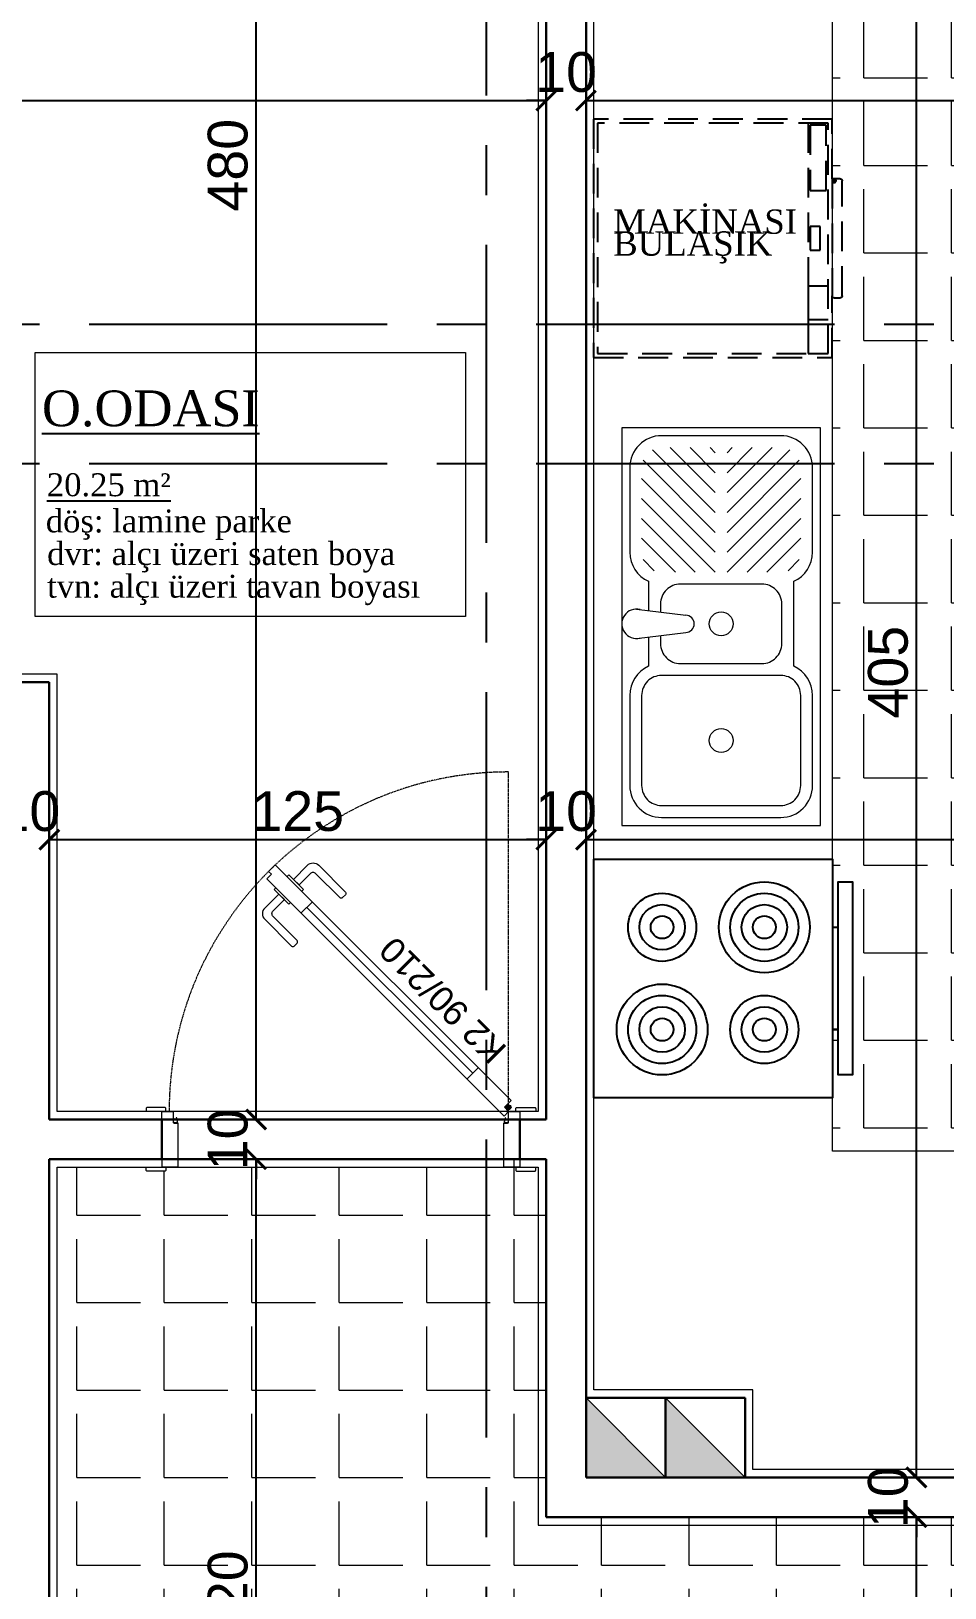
# Model space of a CAD drawing. Header units: millimetres. Extents: x 2778 to 13672, y 1832 to 5175.
# Drawn here: x 9066.6 to 9296.4, y 4127.4 to 4518.9 of the extents above; entities that cross this region are included whole.
import ezdxf

# ---------------------------------------------------------------- set-up
doc = ezdxf.new("R2010")
doc.units = ezdxf.units.MM
for name, pattern in [('CENTER2', [112.5, 75, -12.5, 12.5, -12.5]), ('DASHDOT2', [12.7, 6.35, -3.175, 0, -3.175]), ('DOTX2', [0.5, 0, -0.5]), ('HIDDENX2', [0.75, 0.5, -0.25])]:
    doc.linetypes.add(name, pattern=pattern)
for name, color, linetype in [('7-DCR-FRN', 8, 'Continuous'), ('@A_HH', 1, 'Continuous'), ('Yazi', 7, 'Continuous')]:
    doc.layers.add(name, color=color, linetype=linetype)
for name, color, linetype, lineweight in [('aks', 251, 'DASHDOT2', 35), ('duvar', 232, 'Continuous', 30), ('ince', 37, 'Continuous', 0), ('iz', 1, 'DOTX2', 20), ('kapı', 3, 'Continuous', 18), ('sıva iç', 21, 'Continuous', 0), ('tarama', 251, 'Continuous', 0), ('yazı', 11, 'Continuous', 20), ('z - tarama', 251, 'Continuous', 18), ('ölçü dış', 192, 'Continuous', 20), ('ÖLÇÜ İÇ', 7, 'Continuous', 9)]:
    doc.layers.add(name, color=color, linetype=linetype, lineweight=lineweight)
doc.styles.get("Standard").update_dxf_attribs({"font": 'arial.ttf'})
doc.styles.add('Times roman', font='times.ttf')
doc.dimstyles.new('zulay iç ölçü', dxfattribs={"dimtxt": 10, "dimasz": 5, "dimexe": 0.18, "dimexo": 0, "dimgap": 2, "dimtad": 3, "dimdec": 0, "dimzin": 0, "dimdsep": 46, "dimtxsty": 'Standard', "dimblk": 'ARCHTICK', "dimcen": 0.09, "dimse1": 1, "dimse2": 1, "dimadec": 0, "dimazin": 0, "dimtfac": 1, "dimtdec": 0, "dimtix": 1, "dimtofl": 0, "dimtmove": 0, "dimatfit": 3, "dimldrblk": 'ARCHTICK', "dimfxl": 1, "dimtolj": 1, "dimtzin": 0, "dimarcsym": 0})
pattern_1 = [(0, (-1051519.92, 409725.164), (0, 22), [16, -6]), (90, (-1051519.92, 409725.164), (-22, 1e-15), [16, -6])]

# ---------------------------------------------------------------- blocks, each defined once
blk = doc.blocks.new('sadsfsfsf')
at = {"layer": 'ince'}
for p, q in [((0.7, 0), (-0.7, 0)), ((0, 0.7), (0, -0.7))]:
    blk.add_line(p, q, dxfattribs=at)
for radius in [0.6, 0.45]:
    blk.add_circle((0, 0), radius, dxfattribs=at)
blk = doc.blocks.new('eddeded')
at = {"layer": 'duvar'}
for p, q in [((-48.21, 54.38), (-38.21, 54.38)), ((-48.21, -35.62), (-38.21, -35.62))]:
    blk.add_line(p, q, dxfattribs=at)
at = {"layer": 'ince'}
blk.add_line((-26.6, -23.78), (15.13, 17.96), dxfattribs=at)
for points in [[(-50.21, 53.38), (-50.96, 53.38, -0.414214), (-51.21, 53.63), (-51.21, 58.13, -0.414214), (-50.96, 58.38), (-50.21, 58.38)], [(-36.21, 53.38), (-35.46, 53.38, 0.414214), (-35.21, 53.63), (-35.21, 58.13, 0.414214), (-35.46, 58.38), (-36.21, 58.38)], [(-50.21, -34.62), (-50.96, -34.62, 0.414214), (-51.21, -34.87), (-51.21, -39.37, 0.414214), (-50.96, -39.62), (-50.21, -39.62)], [(-36.21, -34.62), (-35.46, -34.62, -0.414214), (-35.21, -34.87), (-35.21, -39.37, -0.414214), (-35.46, -39.62), (-36.21, -39.62)]]:
    blk.add_lwpolyline(points, format="xyb", dxfattribs=at)
for points in [[(-39.11, 51.33), (-39.11, 50.38), (-37.81, 50.68), (-37.81, 50.81, -0.112206), (-37.91, 50.76), (-38.72, 50.57, -0.482314), (-39.02, 50.82), (-39.02, 51.24, -0.414214), (-38.77, 51.49), (-37.97, 51.49, -0.170049), (-37.81, 51.43), (-37.81, 51.58), (-38.86, 51.58, 0.414214)], [(17.08, 23.59), (18.49, 25), (14.96, 28.54, 0.414214), (12.13, 28.54), (5.41, 21.82, 0.414214), (5.41, 21.11), (6.12, 20.4, 0.414214), (6.83, 20.4), (12.84, 26.41, -0.414214), (14.25, 26.41)], [(20.76, 19.91), (22.17, 21.32), (25.71, 17.79, -0.414214), (25.71, 14.96), (18.99, 8.24, -0.414214), (18.28, 8.24), (17.58, 8.95, -0.414214), (17.58, 9.66), (23.59, 15.67, 0.414214), (23.59, 17.08)], [(-39.11, -31.62), (-39.11, -32.57, 0.414214), (-38.86, -32.82), (-37.81, -32.82), (-37.81, -32.67, -0.170049), (-37.97, -32.73), (-38.77, -32.73, -0.414214), (-39.02, -32.48), (-39.02, -32.06, -0.482314), (-38.72, -31.81), (-37.91, -32, -0.112206), (-37.81, -32.05), (-37.81, -31.92)]]:
    blk.add_lwpolyline(points, format="xyb", close=True, dxfattribs=at)
for points in [[(20.04, 25.7), (19.62, 26.12), (15.96, 22.47), (16.38, 22.04)], [(22.87, 22.87), (23.29, 22.44), (19.64, 18.79), (19.21, 19.21)]]:
    blk.add_lwpolyline(points, dxfattribs=at)
at = {"layer": 'iz', "ltscale": 0.1}
for p, q in [((-48.21, -35.62), (-48.21, 54.38)), ((-38.21, -35.62), (-38.21, 54.38)), ((-36.21, -32.82), (49.19, -32.82))]:
    blk.add_line(p, q, dxfattribs=at)
blk.add_arc((-36.22, -32.83), 85.41, 0.0042, 89.9958, dxfattribs=at)
at = {"layer": 'kapı'}
for p, q in [((13.72, 19.37), (16.54, 16.54)), ((-28.02, -22.36), (-25.19, -25.19))]:
    blk.add_line(p, q, dxfattribs=at)
for points in [[(-36.21, 54.38), (-36.21, 51.58), (-38.86, 51.58, 0.414214), (-39.11, 51.33), (-39.11, 50.38), (-50.21, 50.38), (-50.21, 54.38)], [(-50.21, -35.62), (-50.21, -31.62), (-39.11, -31.62), (-39.11, -32.57, 0.414214), (-38.86, -32.82), (-36.21, -32.82), (-36.21, -35.62), (-36.21, -35.62)]]:
    blk.add_lwpolyline(points, format="xyb", dxfattribs=at)
blk.add_lwpolyline([(-36.21, -32.82), (-35.15, -31.76), (-33.46, -33.46), (25.87, 25.87), (24.17, 27.57), (23.47, 26.86), (22.33, 27.99), (-37.35, -31.69), (-36.21, -32.82)], dxfattribs=at)
at = {"layer": 'sıva iç'}
for p, q in [((-48.21, 54.38), (-50.21, 54.38)), ((-38.21, 54.38), (-36.21, 54.38)), ((-48.21, -35.62), (-50.21, -35.62)), ((-36.21, -35.62), (-38.21, -35.62))]:
    blk.add_line(p, q, dxfattribs=at)
at = {"layer": 'ölçü dış'}
blk.add_line((-38.21, -35.62), (-48.21, -35.62), dxfattribs=at)
at = {"layer": 'ince', "rotation": 90}
blk.add_blockref('sadsfsfsf', (-35.15, -32.82), dxfattribs=at)
at = {"layer": 'yazı'}
blk.add_text('K2 90/210', height=6.328, rotation=45, dxfattribs=at).set_placement((-20.24, -32.71))
blk = doc.blocks.new('DGFDGFDG')
at = {"layer": 'tarama'}
h = blk.add_hatch(color=256, dxfattribs=at)
h.dxf.hatch_style = 1
h.paths.add_polyline_path([(650023.04, -115859.89), (650043.04, -115879.89), (650043.04, -115859.89)])
h = blk.add_hatch(color=256, dxfattribs=at)
h.dxf.hatch_style = 1
h.paths.add_polyline_path([(650043.04, -115859.89), (650063.04, -115879.89), (650063.04, -115859.89)])
at = {"layer": '@A_HH', "linetype": 'Continuous', "lineweight": 0}
for p, q in [((650043.04, -115879.89), (650043.04, -115859.89)), ((650043.04, -115879.89), (650043.04, -115859.89)), ((650063.04, -115879.89), (650063.04, -115859.89)), ((650063.04, -115879.89), (650063.04, -115859.89))]:
    blk.add_line(p, q, dxfattribs=at)
at = {"layer": 'duvar'}
for p, q in [((650043.04, -115859.89), (650023.04, -115859.89)), ((650043.04, -115859.89), (650023.04, -115859.89)), ((650043.04, -115859.89), (650023.04, -115859.89)), ((650023.04, -115859.89), (650043.04, -115859.89)), ((650043.04, -115859.89), (650023.04, -115859.89)), ((650043.04, -115859.89), (650023.04, -115859.89)), ((650023.04, -115859.89), (650043.04, -115859.89)), ((650063.04, -115859.89), (650043.04, -115859.89)), ((650063.04, -115859.89), (650043.04, -115859.89)), ((650063.04, -115859.89), (650043.04, -115859.89)), ((650043.04, -115859.89), (650063.04, -115859.89)), ((650063.04, -115859.89), (650043.04, -115859.89)), ((650063.04, -115859.89), (650043.04, -115859.89)), ((650043.04, -115859.89), (650063.04, -115859.89)), ((650043.04, -115859.89), (650043.04, -115879.89)), ((650043.04, -115859.89), (650043.04, -115879.89)), ((650043.04, -115859.89), (650043.04, -115879.89)), ((650043.04, -115879.89), (650043.04, -115859.89)), ((650043.04, -115859.89), (650043.04, -115879.89)), ((650043.04, -115879.89), (650043.04, -115859.89)), ((650043.04, -115879.89), (650043.04, -115859.89)), ((650063.04, -115859.89), (650063.04, -115879.89)), ((650063.04, -115859.89), (650063.04, -115879.89)), ((650063.04, -115859.89), (650063.04, -115879.89)), ((650063.04, -115879.89), (650063.04, -115859.89)), ((650063.04, -115859.89), (650063.04, -115879.89)), ((650063.04, -115879.89), (650063.04, -115859.89)), ((650063.04, -115879.89), (650063.04, -115859.89)), ((650043.04, -115864.89), (650043.04, -115869.89)), ((650063.04, -115864.89), (650063.04, -115869.89)), ((650023.04, -115879.89), (650043.04, -115879.89)), ((650043.04, -115879.89), (650023.04, -115879.89)), ((650023.04, -115879.89), (650043.04, -115879.89)), ((650023.04, -115879.89), (650043.04, -115879.89)), ((650023.04, -115879.89), (650043.04, -115879.89)), ((650023.04, -115879.89), (650043.04, -115879.89)), ((650023.04, -115879.89), (650043.04, -115879.89)), ((650043.04, -115879.89), (650023.04, -115879.89)), ((650043.04, -115879.89), (650023.04, -115879.89)), ((650043.04, -115879.89), (650023.04, -115879.89)), ((650023.04, -115879.89), (650043.04, -115879.89)), ((650043.04, -115879.89), (650023.04, -115879.89)), ((650043.04, -115879.89), (650023.04, -115879.89)), ((650023.04, -115879.89), (650043.04, -115879.89)), ((650043.04, -115879.89), (650063.04, -115879.89)), ((650063.04, -115879.89), (650043.04, -115879.89)), ((650043.04, -115879.89), (650063.04, -115879.89)), ((650043.04, -115879.89), (650063.04, -115879.89)), ((650043.04, -115879.89), (650063.04, -115879.89)), ((650043.04, -115879.89), (650063.04, -115879.89)), ((650043.04, -115879.89), (650063.04, -115879.89)), ((650063.04, -115879.89), (650043.04, -115879.89)), ((650063.04, -115879.89), (650043.04, -115879.89)), ((650063.04, -115879.89), (650043.04, -115879.89)), ((650043.04, -115879.89), (650063.04, -115879.89)), ((650063.04, -115879.89), (650043.04, -115879.89)), ((650063.04, -115879.89), (650043.04, -115879.89)), ((650043.04, -115879.89), (650063.04, -115879.89))]:
    blk.add_line(p, q, dxfattribs=at)
at = {"layer": 'duvar', "color": 7}
for p, q in [((650043.04, -115859.89), (650023.04, -115859.89)), ((650023.04, -115859.89), (650023.04, -115879.89)), ((650063.04, -115859.89), (650043.04, -115859.89)), ((650043.04, -115859.89), (650043.04, -115879.89)), ((650043.04, -115859.89), (650043.04, -115879.89)), ((650063.04, -115859.89), (650063.04, -115879.89)), ((650043.04, -115879.89), (650023.04, -115879.89)), ((650043.04, -115879.89), (650023.04, -115879.89)), ((650041.04, -115879.89), (650043.04, -115879.89)), ((650063.04, -115879.89), (650043.04, -115879.89)), ((650063.04, -115879.89), (650043.04, -115879.89)), ((650061.04, -115879.89), (650063.04, -115879.89))]:
    blk.add_line(p, q, dxfattribs=at)
at = {"layer": 'duvar'}
for points in [[(650023.04, -115859.89), (650043.04, -115859.89)], [(650043.04, -115859.89), (650063.04, -115859.89)], [(650043.04, -115879.89), (650043.04, -115859.89)], [(650063.04, -115879.89), (650063.04, -115859.89)], [(650023.04, -115879.89), (650043.04, -115879.89)], [(650043.04, -115879.89), (650063.04, -115879.89)]]:
    blk.add_lwpolyline(points, dxfattribs=at)
at = {"layer": 'ince'}
for p, q in [((650043.04, -115879.89), (650023.04, -115859.89)), ((650063.04, -115879.89), (650043.04, -115859.89))]:
    blk.add_line(p, q, dxfattribs=at)
at = {"layer": 'sıva iç'}
for p, q in [((650041.04, -115879.85), (650041.04, -115879.89)), ((650061.04, -115879.85), (650061.04, -115879.89))]:
    blk.add_line(p, q, dxfattribs=at)
blk = doc.blocks.new('*U38')
at = {"layer": '7-DCR-FRN', "linetype": 'HIDDENX2', "ltscale": 15}
for points in [[(15.5, 0, -0.414214), (15, 0.5), (15, 2, -0.414214), (15.5, 2.5), (44.5, 2.5, -0.414214), (45, 2), (45, 0), (60, 0), (60, -60), (0, -60), (0, 0)], [(45, 0), (15.5, 0, -0.414214), (15, 0.5), (15, 2, -0.414214), (15.5, 2.5), (44.5, 2.5, -0.414214), (45, 2)]]:
    blk.add_lwpolyline(points, format="xyb", close=True, dxfattribs=at)
for points in [[(1, -1), (59, -1), (59, -59), (1, -59)], [(1, -1), (59, -1), (59, -6), (1, -6)], [(1, -1), (18, -1), (18, -6), (1, -6)], [(27, -3), (33, -3), (33, -5.5), (27, -5.5)], [(42, -1.5), (58.5, -1.5), (58.5, -5.5), (42, -5.5)]]:
    blk.add_lwpolyline(points, close=True, dxfattribs=at)
blk.add_lwpolyline([(9.5, -1), (9.5, -6)], dxfattribs=at)
for radius in [0.5, 0.25]:
    blk.add_circle((44.5, 0.5), radius, dxfattribs=at)
blk = doc.blocks.new('*U36')
at = {"layer": '7-DCR-FRN', "linetype": 'Continuous', "lineweight": 5}
for p, q in [((47.01, 46.31), (48.55, 33.93)), ((54.39, 46.31), (52.85, 33.93))]:
    blk.add_line(p, q, dxfattribs=at)
at = {"layer": '7-DCR-FRN', "linetype": 'Continuous', "lineweight": 18}
for p, q in [((63.7, 26.5), (82.2, 45)), ((63.7, 36.5), (72.2, 45)), ((63.7, 31.5), (77.2, 45)), ((64.06, 41.86), (66.84, 44.64)), ((68.7, 26.5), (87.2, 45)), ((73.7, 26.5), (91.85, 44.65)), ((78.7, 26.5), (94.46, 42.26)), ((83.7, 26.5), (95, 37.8)), ((88.7, 26.5), (95, 32.8)), ((93.7, 26.5), (95, 27.8)), ((63.7, 23.5), (82.2, 5)), ((68.7, 23.5), (87.2, 5)), ((73.7, 23.5), (91.85, 5.35)), ((78.7, 23.5), (94.46, 7.74)), ((83.7, 23.5), (95, 12.2)), ((88.7, 23.5), (95, 17.2)), ((93.7, 23.5), (95, 22.2)), ((63.7, 18.5), (77.2, 5)), ((63.7, 13.5), (72.2, 5)), ((64.06, 8.14), (66.84, 5.36))]:
    blk.add_line(p, q, dxfattribs=at)
at = {"layer": '7-DCR-FRN', "linetype": 'Continuous', "lineweight": 18, "flags": 128}
blk.add_lwpolyline([(100, 50), (0, 50), (0, 0), (100, 0)], close=True, dxfattribs=at)
blk.add_lwpolyline([(100, 50), (0, 50), (0, 0), (100, 0)], close=True, dxfattribs=at)
for points in [[(47.39, 43.25), (40.01, 43.25, 0.296358), (32.7, 48), (10, 48, 0.414214), (2, 40), (2, 10, 0.414214), (10, 2), (32.7, 2, 0.296358), (40.01, 6.75), (61.39, 6.75)], [(61.39, 6.75, 0.296358), (68.7, 2), (90, 2, 0.414214), (98, 10), (98, 40, 0.414214), (90, 48), (68.7, 48, 0.296358), (61.39, 43.25), (54.01, 43.25)], [(47.76, 40.25), (45.7, 40.25, 0.414214), (40.7, 35.25), (40.7, 14.75, 0.414214), (45.7, 9.75), (55.7, 9.75)], [(55.7, 9.75, 0.414214), (60.7, 14.75), (60.7, 35.25, 0.414214), (55.7, 40.25), (53.64, 40.25)]]:
    blk.add_lwpolyline(points, format="xyb", dxfattribs=at)
blk.add_lwpolyline([(10, 45, 0.414214), (5, 40), (5, 10, 0.414214), (10, 5), (32.7, 5, 0.414214), (37.7, 10), (37.7, 40, 0.414214), (32.7, 45)], format="xyb", close=True, dxfattribs=at)
at = {"layer": '7-DCR-FRN', "linetype": 'Continuous', "lineweight": 18}
for centre in [(21.35, 25), (50.7, 25)]:
    blk.add_circle(centre, 3, dxfattribs=at)
at = {"layer": '7-DCR-FRN', "linetype": 'Continuous', "lineweight": 5}
for centre, radius, start, end in [((50.7, 46.31), 3.69, 345.7493, 194.2507), ((50.7, 33.93), 2.15, 180, 0)]:
    blk.add_arc(centre, radius, start, end, dxfattribs=at)
blk = doc.blocks.new('*U30')
at = {"layer": '7-DCR-FRN'}
for p, q in [((-12.86, 28.18), (-12.86, 29.57)), ((12.86, 28.18), (12.86, 29.57))]:
    blk.add_line(p, q, dxfattribs=at)
for points in [[(12.86, 28.18), (30, 28.18), (30, -31.82), (-30, -31.82), (-30, 28.18), (-12.86, 28.18), (-12.86, 29.57), (-24.29, 29.57), (-24.29, 33.18), (24.29, 33.18), (24.29, 29.57), (12.86, 29.57)], [(24.29, 29.57), (-24.29, 29.57), (-24.29, 33.18), (24.29, 33.18)], [(-30, -31.82), (-30, 28.18), (30, 28.18), (30, -31.82)]]:
    blk.add_lwpolyline(points, close=True, dxfattribs=at)
for centre, radius in [((-12.86, 11.04), 11.43), ((-12.86, 11.04), 8.57), ((12.86, 11.04), 8.57), ((-12.86, 11.04), 5.71), ((12.86, 11.04), 5.71), ((-12.86, 11.04), 2.86), ((12.86, 11.04), 2.86), ((12.86, -14.67), 11.43), ((-12.86, -14.67), 8.57), ((12.86, -14.67), 8.57), ((-12.86, -14.67), 5.71), ((12.86, -14.67), 5.71), ((-12.86, -14.67), 2.86), ((12.86, -14.67), 2.86)]:
    blk.add_circle(centre, radius, dxfattribs=at)
blk = doc.blocks.new('_ArchTick')
at = {"color": 0, "linetype": 'ByBlock', "const_width": 0.15}
blk.add_lwpolyline([(-0.5, -0.5), (0.5, 0.5)], dxfattribs=at)
blk = doc.blocks.new('*D2940')
at = {"layer": 'Defpoints', "color": 0, "transparency": 16777216}
for p in [(9289.28, 4145.23), (9289.28, 4145.23), (9289.28, 4015.23)]:
    blk.add_point(p, dxfattribs=at)
at = {"layer": 'ÖLÇÜ İÇ', "color": 0, "lineweight": -2, "transparency": 16777216}
blk.add_line((9289.28, 4015.23), (9289.28, 4145.23), dxfattribs=at)
at = {"layer": 'ÖLÇÜ İÇ', "color": 0, "lineweight": -2, "transparency": 16777216, "xscale": 5, "yscale": 5, "zscale": 5}
for p, rotation in [((9289.28, 4145.23), 90), ((9289.28, 4015.23), 270)]:
    blk.add_blockref('_ArchTick', p, dxfattribs=dict(at, rotation=rotation))
at = {"layer": 'ÖLÇÜ İÇ', "color": 0, "transparency": 16777216, "insert": (9282.17, 4080.23), "char_height": 10, "attachment_point": 5, "rotation": 90}
blk.add_mtext('\\A1;130', dxfattribs=at)
blk = doc.blocks.new('*D2941')
at = {"layer": 'Defpoints', "color": 0, "transparency": 16777216}
for p in [(9289.28, 4155.23), (9289.28, 4155.23), (9289.28, 4145.23)]:
    blk.add_point(p, dxfattribs=at)
at = {"layer": 'ÖLÇÜ İÇ', "color": 0, "lineweight": -2, "transparency": 16777216}
for p, q in [((9289.28, 4155.23), (9289.28, 4160.23)), ((9289.28, 4145.23), (9289.28, 4140.23))]:
    blk.add_line(p, q, dxfattribs=at)
at = {"layer": 'ÖLÇÜ İÇ', "color": 0, "lineweight": -2, "transparency": 16777216, "xscale": 5, "yscale": 5, "zscale": 5}
for p, rotation in [((9289.28, 4155.23), 270), ((9289.28, 4145.23), 90)]:
    blk.add_blockref('_ArchTick', p, dxfattribs=dict(at, rotation=rotation))
at = {"layer": 'ÖLÇÜ İÇ', "color": 0, "transparency": 16777216, "insert": (9282.17, 4150.23), "char_height": 10, "attachment_point": 5, "rotation": 90}
blk.add_mtext('\\A1;10', dxfattribs=at)
blk = doc.blocks.new('*D2942')
at = {"layer": 'Defpoints', "color": 0, "transparency": 16777216}
for p in [(9289.28, 4560.23), (9289.28, 4560.23), (9289.28, 4155.23)]:
    blk.add_point(p, dxfattribs=at)
at = {"layer": 'ÖLÇÜ İÇ', "color": 0, "lineweight": -2, "transparency": 16777216}
blk.add_line((9289.28, 4155.23), (9289.28, 4560.23), dxfattribs=at)
at = {"layer": 'ÖLÇÜ İÇ', "color": 0, "lineweight": -2, "transparency": 16777216, "xscale": 5, "yscale": 5, "zscale": 5}
for p, rotation in [((9289.28, 4560.23), 90), ((9289.28, 4155.23), 270)]:
    blk.add_blockref('_ArchTick', p, dxfattribs=dict(at, rotation=rotation))
at = {"layer": 'ÖLÇÜ İÇ', "color": 0, "transparency": 16777216, "insert": (9282.17, 4357.73), "char_height": 10, "attachment_point": 5, "rotation": 90}
blk.add_mtext('\\A1;405', dxfattribs=at)
blk = doc.blocks.new('*D2949')
at = {"layer": 'Defpoints', "color": 0, "transparency": 16777216}
for p in [(9123.2, 4235.23), (9123.2, 4235.23), (9123.2, 4015.23)]:
    blk.add_point(p, dxfattribs=at)
at = {"layer": 'ÖLÇÜ İÇ', "color": 0, "lineweight": -2, "transparency": 16777216}
blk.add_line((9123.2, 4015.23), (9123.2, 4235.23), dxfattribs=at)
at = {"layer": 'ÖLÇÜ İÇ', "color": 0, "lineweight": -2, "transparency": 16777216, "xscale": 5, "yscale": 5, "zscale": 5}
for p, rotation in [((9123.2, 4235.23), 90), ((9123.2, 4015.23), 270)]:
    blk.add_blockref('_ArchTick', p, dxfattribs=dict(at, rotation=rotation))
at = {"layer": 'ÖLÇÜ İÇ', "color": 0, "transparency": 16777216, "insert": (9116.09, 4125.23), "char_height": 10, "attachment_point": 5, "rotation": 90}
blk.add_mtext('\\A1;220', dxfattribs=at)
blk = doc.blocks.new('*D2950')
at = {"layer": 'Defpoints', "color": 0, "transparency": 16777216}
for p in [(9123.2, 4245.23), (9123.2, 4245.23), (9123.2, 4235.23)]:
    blk.add_point(p, dxfattribs=at)
at = {"layer": 'ÖLÇÜ İÇ', "color": 0, "lineweight": -2, "transparency": 16777216}
for p, q in [((9123.2, 4245.23), (9123.2, 4250.23)), ((9123.2, 4235.23), (9123.2, 4230.23))]:
    blk.add_line(p, q, dxfattribs=at)
at = {"layer": 'ÖLÇÜ İÇ', "color": 0, "lineweight": -2, "transparency": 16777216, "xscale": 5, "yscale": 5, "zscale": 5}
for p, rotation in [((9123.2, 4245.23), 270), ((9123.2, 4235.23), 90)]:
    blk.add_blockref('_ArchTick', p, dxfattribs=dict(at, rotation=rotation))
at = {"layer": 'ÖLÇÜ İÇ', "color": 0, "transparency": 16777216, "insert": (9116.09, 4240.23), "char_height": 10, "attachment_point": 5, "rotation": 90}
blk.add_mtext('\\A1;10', dxfattribs=at)
blk = doc.blocks.new('*D2951')
at = {"layer": 'Defpoints', "color": 0, "transparency": 16777216}
for p in [(9123.2, 4725.23), (9123.2, 4725.23), (9123.2, 4245.23)]:
    blk.add_point(p, dxfattribs=at)
at = {"layer": 'ÖLÇÜ İÇ', "color": 0, "lineweight": -2, "transparency": 16777216}
blk.add_line((9123.2, 4245.23), (9123.2, 4725.23), dxfattribs=at)
at = {"layer": 'ÖLÇÜ İÇ', "color": 0, "lineweight": -2, "transparency": 16777216, "xscale": 5, "yscale": 5, "zscale": 5}
for p, rotation in [((9123.2, 4725.23), 90), ((9123.2, 4245.23), 270)]:
    blk.add_blockref('_ArchTick', p, dxfattribs=dict(at, rotation=rotation))
at = {"layer": 'ÖLÇÜ İÇ', "color": 0, "transparency": 16777216, "insert": (9116.09, 4485.23), "char_height": 10, "attachment_point": 5, "rotation": 90}
blk.add_mtext('\\A1;480', dxfattribs=at)
blk = doc.blocks.new('*D2996')
at = {"layer": 'Defpoints', "color": 0, "transparency": 16777216}
for p in [(9061.17, 4315.62), (9071.17, 4315.62), (9071.17, 4315.62)]:
    blk.add_point(p, dxfattribs=at)
at = {"layer": 'ÖLÇÜ İÇ', "color": 0, "lineweight": -2, "transparency": 16777216}
for p, q in [((9061.17, 4315.62), (9056.17, 4315.62)), ((9071.17, 4315.62), (9076.17, 4315.62))]:
    blk.add_line(p, q, dxfattribs=at)
at = {"layer": 'ÖLÇÜ İÇ', "color": 0, "lineweight": -2, "transparency": 16777216, "xscale": 5, "yscale": 5, "zscale": 5}
blk.add_blockref('_ArchTick', (9061.17, 4315.62), dxfattribs=at)
at = {"layer": 'ÖLÇÜ İÇ', "color": 0, "lineweight": -2, "transparency": 16777216, "xscale": 5, "yscale": 5, "zscale": 5, "rotation": 180}
blk.add_blockref('_ArchTick', (9071.17, 4315.62), dxfattribs=at)
at = {"layer": 'ÖLÇÜ İÇ', "color": 0, "transparency": 16777216, "insert": (9066.17, 4322.73), "char_height": 10, "attachment_point": 5}
blk.add_mtext('\\A1;10', dxfattribs=at)
blk = doc.blocks.new('*D2997')
at = {"layer": 'Defpoints', "color": 0, "transparency": 16777216}
for p in [(9071.17, 4315.62), (9196.17, 4315.62), (9196.17, 4315.62)]:
    blk.add_point(p, dxfattribs=at)
at = {"layer": 'ÖLÇÜ İÇ', "color": 0, "lineweight": -2, "transparency": 16777216}
blk.add_line((9071.17, 4315.62), (9196.17, 4315.62), dxfattribs=at)
at = {"layer": 'ÖLÇÜ İÇ', "color": 0, "lineweight": -2, "transparency": 16777216, "xscale": 5, "yscale": 5, "zscale": 5, "rotation": 180}
blk.add_blockref('_ArchTick', (9071.17, 4315.62), dxfattribs=at)
at = {"layer": 'ÖLÇÜ İÇ', "color": 0, "lineweight": -2, "transparency": 16777216, "xscale": 5, "yscale": 5, "zscale": 5}
blk.add_blockref('_ArchTick', (9196.17, 4315.62), dxfattribs=at)
at = {"layer": 'ÖLÇÜ İÇ', "color": 0, "transparency": 16777216, "insert": (9133.67, 4322.73), "char_height": 10, "attachment_point": 5}
blk.add_mtext('\\A1;125', dxfattribs=at)
blk = doc.blocks.new('*D2998')
at = {"layer": 'Defpoints', "color": 0, "transparency": 16777216}
for p in [(9196.17, 4315.62), (9206.17, 4315.62), (9206.17, 4315.62)]:
    blk.add_point(p, dxfattribs=at)
at = {"layer": 'ÖLÇÜ İÇ', "color": 0, "lineweight": -2, "transparency": 16777216}
for p, q in [((9196.17, 4315.62), (9191.17, 4315.62)), ((9206.17, 4315.62), (9211.17, 4315.62))]:
    blk.add_line(p, q, dxfattribs=at)
at = {"layer": 'ÖLÇÜ İÇ', "color": 0, "lineweight": -2, "transparency": 16777216, "xscale": 5, "yscale": 5, "zscale": 5}
blk.add_blockref('_ArchTick', (9196.17, 4315.62), dxfattribs=at)
at = {"layer": 'ÖLÇÜ İÇ', "color": 0, "lineweight": -2, "transparency": 16777216, "xscale": 5, "yscale": 5, "zscale": 5, "rotation": 180}
blk.add_blockref('_ArchTick', (9206.17, 4315.62), dxfattribs=at)
at = {"layer": 'ÖLÇÜ İÇ', "color": 0, "transparency": 16777216, "insert": (9201.17, 4322.73), "char_height": 10, "attachment_point": 5}
blk.add_mtext('\\A1;10', dxfattribs=at)
blk = doc.blocks.new('*D2999')
at = {"layer": 'Defpoints', "color": 0, "transparency": 16777216}
for p in [(9206.17, 4315.62), (9646.17, 4315.62), (9646.17, 4315.62)]:
    blk.add_point(p, dxfattribs=at)
at = {"layer": 'ÖLÇÜ İÇ', "color": 0, "lineweight": -2, "transparency": 16777216}
blk.add_line((9206.17, 4315.62), (9646.17, 4315.62), dxfattribs=at)
at = {"layer": 'ÖLÇÜ İÇ', "color": 0, "lineweight": -2, "transparency": 16777216, "xscale": 5, "yscale": 5, "zscale": 5, "rotation": 180}
blk.add_blockref('_ArchTick', (9206.17, 4315.62), dxfattribs=at)
at = {"layer": 'ÖLÇÜ İÇ', "color": 0, "lineweight": -2, "transparency": 16777216, "xscale": 5, "yscale": 5, "zscale": 5}
blk.add_blockref('_ArchTick', (9646.17, 4315.62), dxfattribs=at)
at = {"layer": 'ÖLÇÜ İÇ', "color": 0, "transparency": 16777216, "insert": (9426.17, 4322.73), "char_height": 10, "attachment_point": 5}
blk.add_mtext('\\A1;440', dxfattribs=at)
blk = doc.blocks.new('*D3004')
at = {"layer": 'Defpoints', "color": 0, "transparency": 16777216}
for p in [(8681.17, 4499.97), (9196.17, 4501.49), (9196.17, 4501.49)]:
    blk.add_point(p, dxfattribs=at)
at = {"layer": 'ÖLÇÜ İÇ', "color": 0, "lineweight": -2, "transparency": 16777216}
blk.add_line((8681.17, 4501.49), (9196.17, 4501.49), dxfattribs=at)
at = {"layer": 'ÖLÇÜ İÇ', "color": 0, "lineweight": -2, "transparency": 16777216, "xscale": 5, "yscale": 5, "zscale": 5, "rotation": 180}
blk.add_blockref('_ArchTick', (8681.17, 4501.49), dxfattribs=at)
at = {"layer": 'ÖLÇÜ İÇ', "color": 0, "lineweight": -2, "transparency": 16777216, "xscale": 5, "yscale": 5, "zscale": 5}
blk.add_blockref('_ArchTick', (9196.17, 4501.49), dxfattribs=at)
at = {"layer": 'ÖLÇÜ İÇ', "color": 0, "transparency": 16777216, "insert": (8938.67, 4508.6), "char_height": 10, "attachment_point": 5}
blk.add_mtext('\\A1;515', dxfattribs=at)
blk = doc.blocks.new('*D3005')
at = {"layer": 'Defpoints', "color": 0, "transparency": 16777216}
for p in [(9196.17, 4501.49), (9206.17, 4501.49), (9206.17, 4501.49)]:
    blk.add_point(p, dxfattribs=at)
at = {"layer": 'ÖLÇÜ İÇ', "color": 0, "lineweight": -2, "transparency": 16777216}
for p, q in [((9196.17, 4501.49), (9191.17, 4501.49)), ((9206.17, 4501.49), (9211.17, 4501.49))]:
    blk.add_line(p, q, dxfattribs=at)
at = {"layer": 'ÖLÇÜ İÇ', "color": 0, "lineweight": -2, "transparency": 16777216, "xscale": 5, "yscale": 5, "zscale": 5}
blk.add_blockref('_ArchTick', (9196.17, 4501.49), dxfattribs=at)
at = {"layer": 'ÖLÇÜ İÇ', "color": 0, "lineweight": -2, "transparency": 16777216, "xscale": 5, "yscale": 5, "zscale": 5, "rotation": 180}
blk.add_blockref('_ArchTick', (9206.17, 4501.49), dxfattribs=at)
at = {"layer": 'ÖLÇÜ İÇ', "color": 0, "transparency": 16777216, "insert": (9201.17, 4508.6), "char_height": 10, "attachment_point": 5}
blk.add_mtext('\\A1;10', dxfattribs=at)
blk = doc.blocks.new('*D3006')
at = {"layer": 'Defpoints', "color": 0, "transparency": 16777216}
for p in [(9206.17, 4501.49), (9646.17, 4501.49), (9646.17, 4501.49)]:
    blk.add_point(p, dxfattribs=at)
at = {"layer": 'ÖLÇÜ İÇ', "color": 0, "lineweight": -2, "transparency": 16777216}
blk.add_line((9206.17, 4501.49), (9646.17, 4501.49), dxfattribs=at)
at = {"layer": 'ÖLÇÜ İÇ', "color": 0, "lineweight": -2, "transparency": 16777216, "xscale": 5, "yscale": 5, "zscale": 5, "rotation": 180}
blk.add_blockref('_ArchTick', (9206.17, 4501.49), dxfattribs=at)
at = {"layer": 'ÖLÇÜ İÇ', "color": 0, "lineweight": -2, "transparency": 16777216, "xscale": 5, "yscale": 5, "zscale": 5}
blk.add_blockref('_ArchTick', (9646.17, 4501.49), dxfattribs=at)
at = {"layer": 'ÖLÇÜ İÇ', "color": 0, "transparency": 16777216, "insert": (9426.17, 4508.6), "char_height": 10, "attachment_point": 5}
blk.add_mtext('\\A1;440', dxfattribs=at)

msp = doc.modelspace()

# ---------------------------------------------------------------- hatches: boundary and pattern name
at = {"layer": 'z - tarama'}
h = msp.add_hatch(dxfattribs=at)
h.set_pattern_fill('ANGLE', color=252, scale=80, style=0)
h.set_pattern_definition(pattern_1)
h.paths.add_polyline_path([(9506.17, 4540.23), (9268.17, 4540.23), (9268.17, 4558.23), (9506.17, 4558.23)])
h.paths.add_polyline_path([(9506.17, 4445.23), (9268.17, 4445.23), (9268.17, 4451.84), (9270.08, 4451.84, 0.414214), (9270.58, 4452.34), (9270.58, 4481.34, 0.414214), (9270.08, 4481.84), (9268.17, 4481.84), (9268.17, 4528.23), (9268.17, 4528.23), (9268.17, 4540.23), (9506.17, 4540.23)])
h.paths.add_polyline_path([(9611.17, 4445.23), (9506.17, 4445.23), (9506.17, 4540.23), (9611.17, 4540.23)])
h.paths.add_polyline_path([(9644.17, 4445.23), (9611.17, 4445.23), (9611.17, 4540.23), (9629.17, 4540.23), (9629.17, 4538.23), (9644.17, 4538.23)])
h.paths.add_polyline_path([(9611.17, 4540.23), (9506.17, 4540.23), (9506.17, 4558.23), (9611.17, 4558.23)])
h.paths.add_polyline_path([(9506.17, 4412.05), (9504.17, 4412.05), (9504.17, 4410.23), (9268.17, 4410.23), (9268.17, 4445.23), (9506.17, 4445.23)])
h.paths.add_polyline_path([(9611.17, 4239.45, 0.121467), (9575.59, 4219.29), (9575.57, 4219.32), (9573.87, 4217.62, 0.197654), (9548.06, 4157.98, 0.416778), (9547.81, 4158.23), (9543.06, 4158.23), (9543.06, 4157.23), (9506.17, 4157.23), (9506.17, 4217.23), (9506.17, 4342.05), (9519.17, 4342.05), (9520.64, 4311.99), (9557.7, 4311.99), (9559.17, 4342.06), (9584.17, 4342.06), (9585.64, 4311.99), (9611.17, 4311.99)])
h.paths.add_polyline_path([(9644.17, 4157.23), (9641.06, 4157.23), (9641.06, 4158.23), (9636.06, 4158.23), (9636.06, 4157.23), (9634.26, 4157.23), (9634.26, 4157.7, 1), (9634.26, 4158.9), (9634.26, 4159.36), (9634.89, 4159.99), (9634.26, 4160.63), (9634.26, 4242.63, 0.068537), (9611.17, 4239.45), (9611.17, 4311.99), (9622.7, 4311.99), (9624.17, 4342.06), (9644.17, 4342.06)])
h.paths.add_polyline_path([(9504.17, 4342.05), (9506.17, 4342.05), (9506.17, 4217.23), (9470.61, 4217.23), (9470.61, 4218.13), (9472.45, 4218.13), (9472.45, 4219.93), (9449.86, 4219.93), (9449.86, 4218.13), (9451.71, 4218.13), (9451.71, 4217.23), (9445.1, 4217.23), (9445.1, 4218.13), (9446.94, 4218.13), (9446.94, 4219.93), (9437.93, 4219.93), (9437.93, 4218.13), (9439.77, 4218.13), (9439.77, 4217.23), (9367.77, 4217.23, 0.414214), (9368.27, 4217.73), (9368.27, 4219.23, 0.414214), (9367.77, 4219.73), (9338.77, 4219.73, 0.414214), (9338.27, 4219.23), (9338.27, 4217.23), (9323.27, 4217.23), (9308.17, 4217.23), (9308.17, 4237.23), (9268.17, 4237.23), (9268.17, 4267.86), (9269.55, 4267.86), (9269.55, 4256.43), (9273.17, 4256.43), (9273.17, 4305), (9269.55, 4305), (9269.55, 4293.57), (9268.17, 4293.57), (9268.17, 4410.23), (9504.17, 4410.23)])
h.paths.add_polyline_path([(9467.09, 4392.34), (9358.86, 4392.34), (9358.86, 4325.91), (9467.09, 4325.91)], flags=16)
h.paths.add_polyline_path([(9357.89, 4346.99), (9418.69, 4346.99), (9418.69, 4333.18), (9357.89, 4333.18)], flags=24)
h.paths.add_polyline_path([(9360.35, 4363.66), (9393.74, 4363.66), (9393.74, 4354.85), (9360.35, 4354.85)], flags=8)
h.paths.add_polyline_path([(9359.61, 4374.94), (9437.72, 4374.94), (9437.72, 4363.34), (9359.61, 4363.34)], flags=8)
h.paths.add_polyline_path([(9359.95, 4391.37), (9455.56, 4391.37), (9455.56, 4379.75), (9359.95, 4379.75)], flags=8)
h.paths.add_polyline_path([(9359.95, 4383.17), (9449.4, 4383.17), (9449.4, 4371.55), (9359.95, 4371.55)], flags=8)
h.paths.add_polyline_path([(9429.68, 4210.97), (9497.89, 4210.97), (9497.89, 4199.4), (9429.68, 4199.4)], flags=9)
at = {"layer": 'z - tarama', "true_color": 0xffffff}
h = msp.add_hatch(dxfattribs=at)
h.set_pattern_fill('ANGLE', scale=80, style=0)
h.set_pattern_definition(pattern_1)
h.paths.add_polyline_path([(9181.17, 4105.23), (9073.17, 4105.23), (9073.17, 4113.87), (9074.17, 4113.87), (9074.17, 4118.87), (9073.17, 4118.87), (9073.17, 4233.23), (9095.51, 4233.23), (9095.51, 4232.23), (9100.51, 4232.23), (9100.51, 4233.23), (9103.51, 4233.23), (9181.17, 4233.23)])
h.paths.add_polyline_path([(9181.17, 4060.23), (9073.17, 4060.23), (9073.17, 4105.23), (9181.17, 4105.23)])
h.paths.add_polyline_path([(9181.17, 4017.23), (9178.11, 4017.23), (9178.11, 4018.23), (9173.11, 4018.23), (9173.11, 4017.23), (9170.11, 4017.23), (9085.11, 4017.23), (9085.11, 4018.23), (9080.11, 4018.23), (9080.11, 4017.23), (9073.17, 4017.23), (9073.17, 4020.87), (9074.17, 4020.87), (9074.17, 4025.87), (9073.17, 4025.87), (9073.17, 4028.87), (9073.17, 4060.23), (9181.17, 4060.23)])
h.paths.add_polyline_path([(9506.17, 4017.23), (9468.59, 4017.23), (9468.59, 4018.23), (9463.59, 4018.23), (9463.59, 4017.23), (9460.59, 4017.23), (9375.59, 4017.23), (9375.59, 4018.23), (9370.59, 4018.23), (9370.59, 4017.23), (9181.17, 4017.23), (9181.17, 4060.23), (9506.17, 4060.23)])
h.paths.add_polyline_path([(9506.17, 4060.23), (9181.17, 4060.23), (9181.17, 4105.23), (9506.17, 4105.23)])
h.paths.add_polyline_path([(9506.17, 4105.23), (9181.17, 4105.23), (9181.17, 4235.23), (9196.17, 4235.23), (9196.17, 4145.23), (9506.17, 4145.23)])
h.paths.add_polyline_path([(9193.26, 4232.23), (9188.51, 4232.23), (9188.51, 4232.48, 0.414214), (9188.76, 4232.23), (9193.51, 4232.23), (9193.51, 4232.48, -0.414214)], flags=16)
h.paths.add_polyline_path([(9611.17, 4105.23), (9506.17, 4105.23), (9506.17, 4143.23), (9543.06, 4143.23), (9543.06, 4142.23), (9548.06, 4142.23), (9548.06, 4143.23), (9551.06, 4143.23), (9611.17, 4143.23)])
h.paths.add_polyline_path([(9611.17, 4060.23), (9506.17, 4060.23), (9506.17, 4105.23), (9611.17, 4105.23)])
h.paths.add_polyline_path([(9611.17, 4017.23), (9506.17, 4017.23), (9506.17, 4060.23), (9611.17, 4060.23)])
h.paths.add_polyline_path([(9656.17, 4017.23), (9611.17, 4017.23), (9611.17, 4060.23), (9656.17, 4060.23)])
h.paths.add_polyline_path([(9656.17, 4060.23), (9611.17, 4060.23), (9611.17, 4105.23), (9656.17, 4105.23)])
h.paths.add_polyline_path([(9656.17, 4105.23), (9611.17, 4105.23), (9611.17, 4143.23), (9636.06, 4143.23), (9636.06, 4142.23), (9641.06, 4142.23), (9641.06, 4143.23), (9656.17, 4143.23)])
h.paths.add_polyline_path([(10094.17, 4105.23), (9656.17, 4105.23), (9656.17, 4143.23), (9681.71, 4143.23), (9681.71, 4142.23), (9686.71, 4142.23), (9686.71, 4143.23), (9689.71, 4143.23), (9774.71, 4143.23), (9774.71, 4142.23), (9779.71, 4142.23), (9779.71, 4143.23), (10094.17, 4143.23)])
h.paths.add_polyline_path([(9945.31, 4060.23), (9656.17, 4060.23), (9656.17, 4105.23), (10094.17, 4105.23), (10094.17, 4062.23), (10089.17, 4062.23), (10089.17, 4060.23), (10055.07, 4060.23), (10055.07, 4099.49), (9945.31, 4099.49)])
h.paths.add_polyline_path([(9945.31, 4033.82), (10055.07, 4033.82), (10055.07, 4060.23), (10089.17, 4060.23), (10089.17, 4015.23), (9943.17, 4015.23), (9943.17, 4017.23), (9903.17, 4017.23), (9875.15, 4017.23), (9875.15, 4018.23), (9870.15, 4018.23), (9870.15, 4017.23), (9867.15, 4017.23), (9782.15, 4017.23), (9782.15, 4018.23), (9777.15, 4018.23), (9777.15, 4017.23), (9760.23, 4017.23), (9760.23, 4018.23), (9755.23, 4018.23), (9755.23, 4017.23), (9752.23, 4017.23), (9667.23, 4017.23), (9667.23, 4018.23), (9662.23, 4018.23), (9662.23, 4017.23), (9656.17, 4017.23), (9656.17, 4060.23), (9945.31, 4060.23)])
h.paths.add_polyline_path([(10089.17, 3955.23), (9943.17, 3955.23), (9943.17, 4015.23), (10089.17, 4015.23)])
h.paths.add_polyline_path([(10089.17, 3865.23), (9943.17, 3865.23), (9943.17, 3955.23), (10089.17, 3955.23)])
h.paths.add_polyline_path([(10089.17, 3850.23), (9943.17, 3850.23), (9943.17, 3865.23), (10089.17, 3865.23)])
h.paths.add_polyline_path([(10089.17, 3805.23), (9943.17, 3805.23), (9943.17, 3850.23), (10089.17, 3850.23)])
h.paths.add_polyline_path([(10094.17, 3667.23), (9943.17, 3667.23), (9943.17, 3805.23), (10089.17, 3805.23), (10089.17, 3803.23), (10094.17, 3803.23)])

# ---------------------------------------------------------------- linework, layer by layer
at = {"layer": 'aks', "color": 251, "linetype": 'CENTER2', "lineweight": -3}
for points in [[(9181.17, 2140.23), (9181.17, 5100.23)], [(8406.17, 4445.23), (13636.17, 4445.23)], [(8406.17, 4410.23), (13636.17, 4410.23)]]:
    msp.add_lwpolyline(points, dxfattribs=at)
at = {"layer": 'duvar', "lineweight": 30}
for p, q in [((9196.17, 4245.23), (9196.17, 4540.23)), ((9206.17, 4155.23), (9206.17, 4540.23)), ((9071.17, 4355.23), (8676.17, 4355.23)), ((9071.17, 4245.23), (9071.17, 4355.23)), ((9196.17, 4245.23), (9071.17, 4245.23)), ((9071.17, 4015.23), (9071.17, 4235.23)), ((9196.17, 4235.23), (9071.17, 4235.23)), ((9196.17, 4145.23), (9196.17, 4235.23)), ((9646.17, 4155.23), (9206.17, 4155.23)), ((10096.17, 4145.23), (9196.17, 4145.23))]:
    msp.add_line(p, q, dxfattribs=at)
at = {"layer": 'sıva iç'}
for points in [[(8678.17, 4723.23), (9179.17, 4723.23), (9179.17, 4538.23), (9194.17, 4538.23), (9194.17, 4247.23), (9073.17, 4247.23), (9073.17, 4357.23), (8678.17, 4357.23), (8678.17, 4443.23), (8683.17, 4443.23), (8683.17, 4597.23), (8678.17, 4597.23)], [(9208.17, 4558.23), (9629.17, 4558.23), (9629.17, 4538.23), (9644.17, 4538.23), (9644.17, 4157.23), (9248.17, 4157.23), (9248.17, 4177.23), (9208.17, 4177.23)], [(9073.17, 4233.23), (9194.17, 4233.23), (9194.17, 4143.23), (10094.17, 4143.23), (10094.17, 4062.23), (10089.17, 4062.23), (10089.17, 3803.23), (10094.17, 3803.23), (10094.17, 3667.23), (9903.17, 3667.23), (9903.17, 4017.23), (9073.17, 4017.23)]]:
    msp.add_lwpolyline(points, close=True, dxfattribs=at)
msp.add_lwpolyline([(9506.17, 4157.23), (9506.17, 4217.23), (9308.17, 4217.23), (9308.17, 4237.23), (9268.17, 4237.23), (9268.17, 4558.23)], dxfattribs=at)
at = {"layer": 'yazı'}
msp.add_lwpolyline([(9067.62, 4371.72), (9067.62, 4438.15), (9175.84, 4438.15), (9175.84, 4371.72)], close=True, dxfattribs=at)

# ---------------------------------------------------------------- block references
for name, p, rotation in [('*U36', (9265.17, 4319.2), 90), ('*U30', (9239.99, 4280.72), 270)]:
    msp.add_blockref(name, p, dxfattribs=dict(rotation=rotation))
at = {"layer": '7-DCR-FRN', "linetype": 'Continuous', "xscale": -1, "rotation": 270}
msp.add_blockref('*U38', (9268.08, 4436.84), dxfattribs=at)
at = {"layer": 'duvar', "lineweight": 30, "rotation": 90}
msp.add_blockref('eddeded', (9153.89, 4283.45), dxfattribs=at)
at = {"layer": 'sıva iç', "rotation": 180}
msp.add_blockref('DGFDGFDG', (659269.21, -111704.65), dxfattribs=at)

# ---------------------------------------------------------------- texts
at = {"layer": 'Yazi', "style": 'Times roman'}
for s, height, p in [('MAKİNASI', 6.122, (9213.01, 4467.98)), ('BULAŞIK', 6.122, (9213.01, 4462.48)), ('%%UO.ODASI', 8.996, (9069.32, 4419.59)), ('%%U20.25 m²', 5.7665, (9070.56, 4401.99))]:
    msp.add_text(s, height=height, dxfattribs=at).set_placement(p)
at = {"layer": 'yazı', "style": 'Times roman'}
for s, p in [('döş: lamine parke', (9070.29, 4392.88)), ('dvr: alçı üzeri saten boya', (9070.63, 4384.67)), ('tvn: alçı üzeri tavan boyası', (9070.63, 4376.47))]:
    msp.add_text(s, height=5.7665, dxfattribs=at).set_placement(p)

# ---------------------------------------------------------------- dimensions: what is measured, and where the dimension line sits
at = {"layer": 'ÖLÇÜ İÇ'}
for base, p1, p2, picture, middle in [((9123.2, 4725.23), (9123.2, 4245.23), (9123.2, 4725.23), '*D2951', (9116.09, 4485.23)), ((9289.28, 4560.23), (9289.28, 4155.23), (9289.28, 4560.23), '*D2942', (9282.17, 4357.73)), ((9123.2, 4245.23), (9123.2, 4235.23), (9123.2, 4245.23), '*D2950', (9116.09, 4240.23)), ((9123.2, 4235.23), (9123.2, 4015.23), (9123.2, 4235.23), '*D2949', (9116.09, 4125.23)), ((9289.28, 4155.23), (9289.28, 4145.23), (9289.28, 4155.23), '*D2941', (9282.17, 4150.23)), ((9289.28, 4145.23), (9289.28, 4015.23), (9289.28, 4145.23), '*D2940', (9282.17, 4080.23))]:
    dim = msp.add_linear_dim(base=base, p1=p1, p2=p2, angle=270, dimstyle='zulay iç ölçü', override={"dimtmove": 1}, dxfattribs=at)
    dim.commit()
    dim.dimension.update_dxf_attribs({"geometry": picture, "text_midpoint": middle})
for base, p1, p2, picture, middle in [((9196.17, 4501.49), (8681.17, 4499.97), (9196.17, 4501.49), '*D3004', (8938.67, 4508.6)), ((9206.17, 4501.49), (9196.17, 4501.49), (9206.17, 4501.49), '*D3005', (9201.17, 4508.6)), ((9646.17, 4501.49), (9206.17, 4501.49), (9646.17, 4501.49), '*D3006', (9426.17, 4508.6)), ((9071.17, 4315.62), (9061.17, 4315.62), (9071.17, 4315.62), '*D2996', (9066.17, 4322.73)), ((9196.17, 4315.62), (9071.17, 4315.62), (9196.17, 4315.62), '*D2997', (9133.67, 4322.73)), ((9206.17, 4315.62), (9196.17, 4315.62), (9206.17, 4315.62), '*D2998', (9201.17, 4322.73)), ((9646.17, 4315.62), (9206.17, 4315.62), (9646.17, 4315.62), '*D2999', (9426.17, 4322.73))]:
    dim = msp.add_linear_dim(base=base, p1=p1, p2=p2, dimstyle='zulay iç ölçü', override={"dimtmove": 1}, dxfattribs=at)
    dim.commit()
    dim.dimension.update_dxf_attribs({"geometry": picture, "text_midpoint": middle})

doc.saveas('drawing.dxf')
